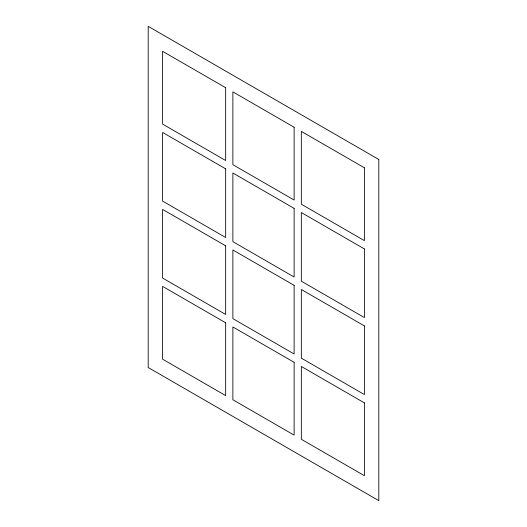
<?xml version="1.0" encoding="UTF-8"?>
<svg xmlns="http://www.w3.org/2000/svg" width="527" height="527" viewBox="0 0 527 527"><rect width="100%" height="100%" fill="white"/><g stroke="black" fill="none" stroke-linecap="round" stroke-linejoin="round"><path stroke-width="0.79" d="M378.801 159.483L148.199 26.35L148.199 367.517L378.801 500.65L378.801 159.483M225.668 87.719L162.612 51.31L162.612 124.122L225.668 160.524L225.668 87.719M294.125 127.244L232.875 91.876L232.875 164.688L294.125 200.049L294.125 127.244M364.388 167.803L301.332 131.401L301.332 204.212L364.388 240.615L364.388 167.803M225.668 168.851L162.612 132.442L162.612 201.09L225.668 237.499L225.668 168.851M294.125 208.376L232.875 173.008L232.875 241.656L294.125 277.024L294.125 208.376M364.388 248.935L301.332 212.533L301.332 281.181L364.388 317.583L364.388 248.935M225.668 245.819L162.612 209.417L162.612 278.065L225.668 314.467L225.668 245.819M294.125 285.344L232.875 249.976L232.875 318.624L294.125 353.992L294.125 285.344M364.388 325.91L301.332 289.501L301.332 358.149L364.388 394.558L364.388 325.91M225.668 322.787L162.612 286.385L162.612 359.197L225.668 395.599L225.668 322.787M294.125 362.312L232.875 326.951L232.875 399.756L294.125 435.124L294.125 362.312M364.388 402.878L301.332 366.476L301.332 439.281L364.388 475.69L364.388 402.878"/></g></svg>
